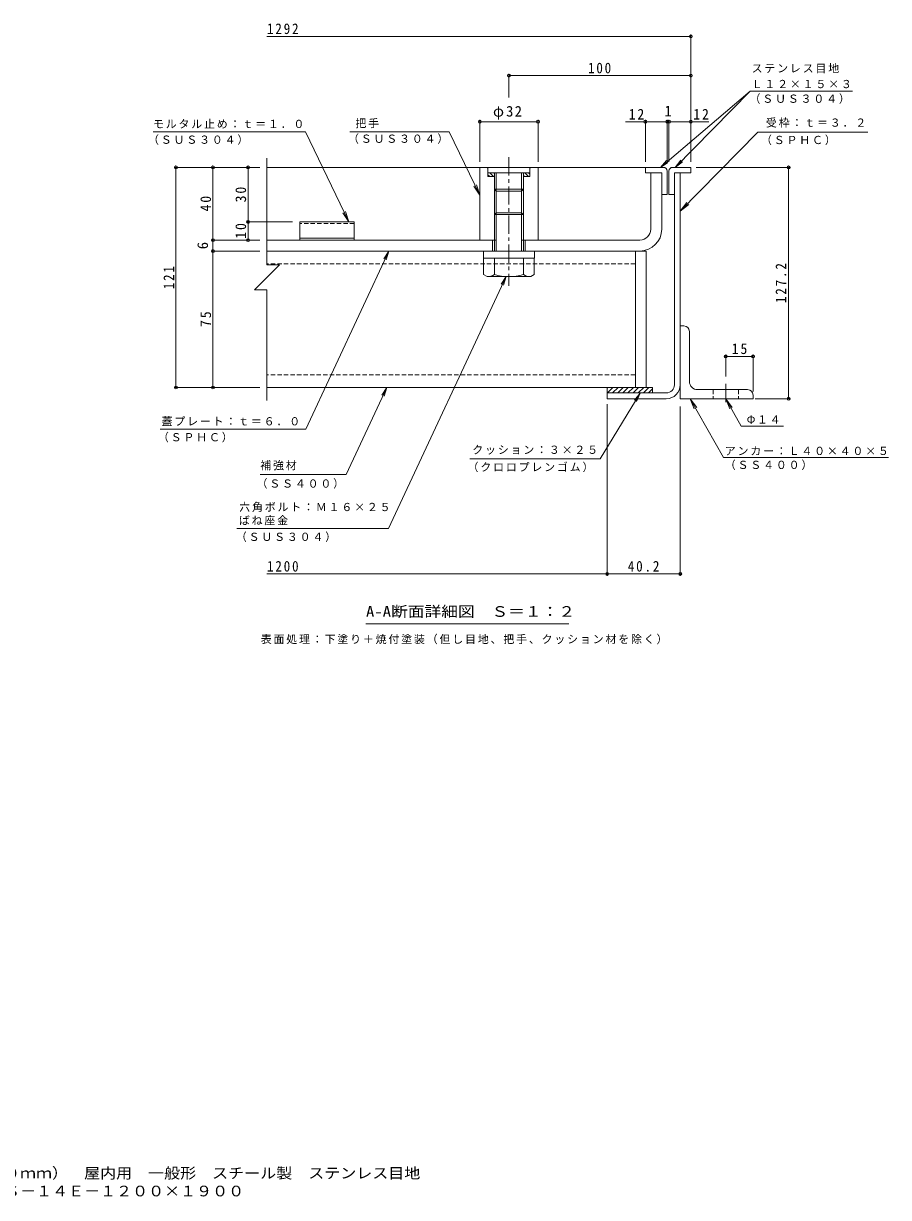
# Model space of a CAD drawing. Units: millimetres on the paper, enlarged 10 times, with parts at other scales. Extents: x -2570 to 2371, y -1962 to 1385.
# Drawn here: x -7 to 2371, y -1962 to 1265 of the extents above; entities that cross this region are included whole.
import ezdxf
from ezdxf.enums import TextEntityAlignment as Align

# ---------------------------------------------------------------- set-up
doc = ezdxf.new("R2010")
doc.units = ezdxf.units.MM
doc.header["$LTSCALE"] = 10
doc.header["$PDMODE"] = 32
doc.header["$PDSIZE"] = 8
doc.linetypes.add('CHAIN1', pattern=[8, 5, -1, 1, -1])
doc.linetypes.add('DASHED1', pattern=[1.8, 1.2, -0.6])
for name, color, linetype, lineweight in [('D-1', 2, 'Continuous', 9), ('D-2', 3, 'Continuous', 9), ('D-3', 4, 'Continuous', 9), ('D-4', 7, 'Continuous', 9), ('D-5', 7, 'Continuous', 9), ('D-6', 6, 'Continuous', 9), ('D-7', 4, 'CHAIN1', 9), ('D-8', 5, 'Continuous', 5), ('D-9', 134, 'Continuous', 5), ('D-C', 2, 'Continuous', 9), ('D-E', 3, 'Continuous', 9), ('D-F', 7, 'Continuous', 9), ('F-5_F-5ﾚｲﾔ', 7, 'Continuous', 9)]:
    doc.layers.add(name, color=color, linetype=linetype, lineweight=lineweight)
doc.styles.add('ＭＳ ゴシック', font='')
doc.styles.get('ＭＳ ゴシック').set_extended_font_data('MS Gothic')

msp = doc.modelspace()

# ---------------------------------------------------------------- linework, layer by layer
at = {"layer": 'D-1'}
for p, q in [((1782.7, 271.99), (1782.7, 854.49)), ((1798.7, 271.99), (1798.7, 854.49)), ((1597.7, 249.49), (1760.2, 249.49))]:
    msp.add_line(p, q, dxfattribs=at)
msp.add_lwpolyline([(1597.7, 249.49), (1597.7, 233.49), (1760.2, 233.49)], dxfattribs=at)
for radius in [22.5, 38.5]:
    msp.add_arc((1760.2, 271.99), radius, 270, 0, dxfattribs=at)
at = {"layer": 'D-2'}
for p, q in [((1717.7, 699.49), (1717.7, 854.49)), ((1287.71, 669.49), (662.7, 669.49)), ((1282.7, 669.49), (1282.7, 639.49)), ((1687.7, 669.49), (1367.71, 669.49)), ((1372.7, 669.49), (1372.7, 639.49)), ((662.7, 639.49), (1687.7, 639.49))]:
    msp.add_line(p, q, dxfattribs=at)
msp.add_lwpolyline([(1747.7, 699.49), (1747.7, 854.49), (1717.7, 854.49)], dxfattribs=at)
for radius in [60, 30]:
    msp.add_arc((1687.7, 699.49), radius, 270, 0, dxfattribs=at)
at = {"layer": 'D-3'}
for p, q in [((1702.71, 869.49), (662.7, 869.49)), ((1702.71, 869.49), (1702.71, 854.49)), ((1752.7, 869.49), (1702.71, 869.49)), ((1702.71, 854.49), (1747.7, 854.49)), ((1747.7, 854.49), (1747.7, 794.49)), ((1762.7, 859.49), (1762.7, 794.49)), ((1767.7, 859.49), (1767.7, 794.49)), ((1777.7, 869.49), (1827.7, 869.49)), ((1782.7, 794.49), (1782.7, 854.49)), ((1827.7, 854.49), (1782.7, 854.49)), ((1827.7, 869.49), (1827.7, 854.49)), ((1747.7, 794.49), (1762.7, 794.49)), ((1782.7, 794.49), (1767.7, 794.49)), ((902.7, 719.49), (902.7, 669.49)), ((902.7, 674.49), (752.7, 674.49)), ((902.7, 669.49), (752.7, 669.49))]:
    msp.add_line(p, q, dxfattribs=at)
at = {"layer": 'D-3', "linetype": 'DASHED1'}
msp.add_line((902.7, 715.16), (752.7, 715.16), dxfattribs=at)
at = {"layer": 'D-3'}
msp.add_lwpolyline([(902.7, 719.49), (752.7, 719.49), (752.7, 669.49)], dxfattribs=at)
for centre, start, end in [((1752.7, 859.49), 0, 90), ((1777.7, 859.49), 90, 180)]:
    msp.add_arc(centre, 10, start, end, dxfattribs=at)
at = {"layer": 'D-4'}
msp.add_line((1492.37, -385.36), (934.87, -385.36), dxfattribs=at)
at = {"layer": 'D-5'}
for p, q in [((1990.57, 1078.9), (1743.92, 869.49)), ((1990.57, 1078.9), (1784.83, 869.49)), ((2272.02, 1078.9), (1990.57, 1078.9)), ((349.78, 967.28), (768.71, 967.28)), ((768.71, 967.28), (887.97, 719.49)), ((1163.66, 967.28), (890.4, 967.28)), ((2012.23, 966.39), (1798.7, 749.06)), ((2313.79, 966.39), (2012.23, 966.39)), ((1743.92, 869.49), (1760.7, 888.02)), ((1743.92, 869.49), (1764.92, 883.04)), ((1784.83, 869.49), (1799.87, 889.46)), ((1784.83, 869.49), (1804.53, 884.88)), ((1247.7, 792.64), (1231.28, 817.75)), ((887.97, 719.49), (871.54, 744.59)), ((887.97, 719.49), (878.6, 747.99)), ((1798.7, 749.06), (1816.76, 773.02)), ((1798.7, 749.06), (1822.34, 767.53)), ((769.11, 149.67), (997.51, 639.49)), ((997.51, 639.49), (984.08, 618.4)), ((997.51, 639.49), (990, 615.65)), ((996.94, -123.3), (1319.99, 569.49)), ((1319.99, 569.49), (1306.55, 548.4)), ((1319.99, 569.49), (1312.47, 545.64)), ((991.88, 264.49), (984.37, 240.65)), ((1688.21, 248.98), (1672.55, 229.49)), ((1825.99, 233.49), (1844.02, 209.52)), ((1825.99, 233.49), (1837.2, 205.66)), ((1917.3, 71.81), (1825.99, 233.49)), ((1923.7, 233.49), (1934.92, 205.66)), ((1923.7, 233.49), (1941.74, 209.52)), ((1966.03, 158.54), (1923.7, 233.49)), ((769.11, 149.67), (369.44, 149.67)), ((1966.03, 158.54), (2082.18, 158.54)), ((1578.24, 68.06), (1220.1, 68.06)), ((1917.3, 71.81), (2371.08, 71.81)), ((880.34, 25.28), (644.32, 25.28)), ((996.94, -123.3), (579.95, -123.3))]:
    msp.add_line(p, q, dxfattribs=at)
for points in [[(1163.66, 967.28), (1247.7, 792.64), (1238.33, 821.14)], [(880.34, 25.28), (991.88, 264.49), (978.45, 243.4)], [(1578.24, 68.06), (1688.21, 248.98), (1678.12, 226.1)]]:
    msp.add_lwpolyline(points, dxfattribs=at)
at = {"layer": 'D-6'}
for p, q in [((1597.7, 262.88), (1599.31, 264.49)), ((1597.7, 264.49), (1722.7, 264.49)), ((1597.7, 264.49), (1597.7, 249.49)), ((1598.46, 249.49), (1613.46, 264.49)), ((1612.6, 249.49), (1627.6, 264.49)), ((1626.74, 249.49), (1641.74, 264.49)), ((1640.88, 249.49), (1655.88, 264.49)), ((1655.02, 249.49), (1670.02, 264.49)), ((1669.17, 249.49), (1684.17, 264.49)), ((1683.31, 249.49), (1698.31, 264.49)), ((1697.45, 249.49), (1712.45, 264.49)), ((1711.59, 249.49), (1722.7, 260.6)), ((1722.7, 264.49), (1722.7, 249.49))]:
    msp.add_line(p, q, dxfattribs=at)
at = {"layer": 'D-7'}
msp.add_line((1923.7, 274.53), (1923.7, 216.07), dxfattribs=at)
at = {"layer": 'D-8'}
for p, q in [((1675.2, 639.49), (1705.2, 639.49)), ((1675.2, 639.49), (1675.2, 264.49)), ((1705.2, 639.49), (1705.2, 264.49)), ((1675.2, 264.49), (1705.2, 264.49))]:
    msp.add_line(p, q, dxfattribs=at)
at = {"layer": 'D-9'}
for p, q in [((1675.2, 639.49), (669.55, 639.49)), ((1258.2, 619.49), (1258.2, 575.12)), ((1287.71, 574.97), (1287.71, 619.49)), ((1367.71, 574.97), (1367.71, 619.49)), ((1397.2, 619.49), (1397.2, 574.97)), ((1675.2, 264.49), (1675.2, 639.49)), ((1267.75, 569.61), (1258.2, 575.12)), ((1387.7, 569.49), (1267.95, 569.49)), ((1387.7, 569.49), (1397.2, 574.97)), ((1675.2, 264.49), (662.7, 264.49))]:
    msp.add_line(p, q, dxfattribs=at)
at = {"layer": 'D-9', "linetype": 'DASHED1'}
for p, q in [((1675.2, 604.49), (662.7, 604.49)), ((1675.2, 299.49), (662.7, 299.49))]:
    msp.add_line(p, q, dxfattribs=at)
at = {"layer": 'D-9'}
for centre, radius, start, end in [((1268.99, 603.99), 34.53, 267.86055, 302.81094), ((1327.7, 718.09), 148.6, 254.38446, 285.61554), ((1386.42, 603.99), 34.53, 237.18906, 272.13945)]:
    msp.add_arc(centre, radius, start, end, dxfattribs=at)
at = {"layer": 'D-C', "linetype": 'CHAIN1'}
msp.add_line((1327.7, 897.16), (1327.7, 543.86), dxfattribs=at)
at = {"layer": 'D-C'}
for p, q in [((1247.7, 669.49), (1247.7, 869.49)), ((1247.7, 869.49), (1267.7, 869.49)), ((1270.2, 866.99), (1267.7, 869.49)), ((1270.2, 844.49), (1270.2, 869.49)), ((1385.2, 869.49), (1270.2, 869.49)), ((1385.2, 854.49), (1270.2, 854.49)), ((1275.1, 844.49), (1270.2, 849.39)), ((1287.71, 844.49), (1270.2, 844.49)), ((1285.71, 844.49), (1275.71, 854.49)), ((1287.71, 853.1), (1286.32, 854.49)), ((1287.71, 639.49), (1287.71, 854.49)), ((1292.71, 639.49), (1292.71, 854.49)), ((1362.7, 639.49), (1362.7, 854.49)), ((1367.71, 828.27), (1367.71, 854.49)), ((1370.56, 844.49), (1367.71, 847.35)), ((1385.2, 844.49), (1367.71, 844.49)), ((1381.17, 844.49), (1371.17, 854.49)), ((1385.2, 851.06), (1381.78, 854.49)), ((1385.2, 844.49), (1385.2, 869.49)), ((1387.71, 869.49), (1385.2, 866.99)), ((1367.71, 809.49), (1287.71, 809.49)), ((1292.71, 804.49), (1287.71, 809.49)), ((1367.71, 809.76), (1362.7, 804.49)), ((1367.71, 639.49), (1367.71, 828.27)), ((1362.7, 804.49), (1292.71, 804.49)), ((1292.71, 744.49), (1287.71, 739.49)), ((1362.7, 744.49), (1292.71, 744.49)), ((1367.71, 739.49), (1362.7, 744.49)), ((1367.71, 739.49), (1287.71, 739.49)), ((1247.7, 669.49), (1292.71, 669.49)), ((1407.71, 669.49), (1362.7, 669.49))]:
    msp.add_line(p, q, dxfattribs=at)
at = {"layer": 'D-C', "color": 134, "lineweight": 5}
for p, q in [((1257.7, 639.49), (1257.7, 619.49)), ((1257.7, 639.49), (1397.7, 639.49)), ((1257.7, 619.49), (1397.7, 619.49)), ((1397.7, 639.49), (1397.7, 619.49))]:
    msp.add_line(p, q, dxfattribs=at)
at = {"layer": 'D-C'}
msp.add_lwpolyline([(1407.71, 669.49), (1407.71, 869.49), (1387.71, 869.49)], dxfattribs=at)
at = {"layer": 'D-E'}
for p, q in [((1808.7, 433.49), (1798.7, 433.49)), ((1798.7, 233.49), (1798.7, 433.49)), ((1823.7, 280.99), (1823.7, 418.49)), ((1846.2, 258.49), (1983.7, 258.49)), ((1998.7, 233.49), (1798.7, 233.49)), ((1998.7, 243.49), (1998.7, 233.49))]:
    msp.add_line(p, q, dxfattribs=at)
at = {"layer": 'D-E', "linetype": 'DASHED1'}
for p, q in [((1888.7, 258.49), (1888.7, 233.49)), ((1958.7, 258.49), (1958.7, 233.49))]:
    msp.add_line(p, q, dxfattribs=at)
at = {"layer": 'D-E'}
for centre, radius, start, end in [((1808.7, 418.49), 15, 0, 90), ((1846.2, 280.99), 22.5, 180, 270), ((1983.7, 243.49), 15, 0, 90)]:
    msp.add_arc(centre, radius, start, end, dxfattribs=at)
at = {"layer": 'D-F'}
for p, q in [((1827.7, 1229.51), (662.7, 1229.51)), ((1827.7, 884.49), (1827.7, 1234.51)), ((1327.7, 1061.78), (1327.7, 1126.69)), ((1827.7, 1121.69), (1327.7, 1121.69)), ((1827.7, 1121.51), (1827.7, 1116.69)), ((1247.7, 884.49), (1247.7, 1000.06)), ((1407.71, 995.06), (1247.7, 995.06)), ((1407.71, 884.49), (1407.71, 1000.06)), ((1762.7, 995.06), (1648.09, 995.06)), ((1702.7, 884.49), (1702.7, 1000.06)), ((1762.7, 884.49), (1762.7, 1000.06)), ((1767.7, 995.06), (1762.7, 995.06)), ((1767.7, 884.49), (1767.7, 1000.06)), ((1876.95, 995.06), (1767.7, 995.06)), ((662.7, 894.93), (662.7, 601.4)), ((409.63, 869.49), (642.7, 869.49)), ((412.63, 869.49), (412.63, 264.49)), ((514.32, 669.49), (514.32, 869.49)), ((610.67, 719.49), (610.67, 869.49)), ((1842.71, 869.49), (2101.4, 869.49)), ((2096.39, 233.49), (2096.39, 869.49)), ((607.67, 719.49), (732.7, 719.49)), ((610.67, 669.49), (610.67, 719.49)), ((511.32, 669.49), (642.7, 669.49)), ((514.32, 639.49), (514.32, 669.49)), ((511.32, 639.49), (642.7, 639.49)), ((514.32, 264.49), (514.32, 639.49)), ((697.11, 601.4), (628.3, 532.58)), ((662.7, 601.4), (697.11, 601.4)), ((662.7, 532.58), (628.3, 532.58)), ((662.7, 532.58), (662.7, 229.06)), ((1923.7, 352.98), (1923.7, 294.53)), ((1923.7, 349.98), (1998.7, 349.98)), ((1998.7, 352.98), (1998.7, 253.49)), ((409.63, 264.49), (642.7, 264.49)), ((2101.4, 233.49), (2004.72, 233.49)), ((1597.7, 218.49), (1597.7, -252.99)), ((1798.7, 212.11), (1798.7, -252.99)), ((1597.7, -247.99), (662.7, -247.99)), ((1798.7, -247.99), (1597.7, -247.99))]:
    msp.add_line(p, q, dxfattribs=at)
for p in [(1827.7, 1229.51), (1327.7, 1121.69), (1827.7, 1121.69), (1247.7, 995.06), (1407.71, 995.06), (1702.7, 995.06), (1762.7, 995.06), (1767.7, 995.06), (1827.7, 995.06), (412.63, 869.49), (514.32, 869.49), (610.67, 869.49), (2096.39, 869.49), (610.67, 719.49), (514.32, 669.49), (610.67, 669.49), (514.32, 639.49), (1923.7, 349.98), (1998.7, 349.98), (412.63, 264.49), (514.32, 264.49), (2096.39, 233.49), (1597.7, -247.99), (1798.7, -247.99)]:
    msp.add_point(p, dxfattribs=at)

# ---------------------------------------------------------------- texts
at = {"layer": 'D-4', "color": 2, "style": 'ＭＳ ゴシック', "width": 1.15}
msp.add_text('A-A断面詳細図\u3000Ｓ＝１：２', height=29.33, dxfattribs=at).set_placement((934.87, -374.73), align=Align.BOTTOM_LEFT)
at = {"layer": 'D-4', "insert": (645.67, -441.49), "char_height": 21.99, "attachment_point": 7, "style": 'ＭＳ ゴシック'}
msp.add_mtext('\\T1.17;表面処理：下塗り＋焼付塗装（但し目地、把手、クッション材を除く）', dxfattribs=at)
at = {"layer": 'D-5', "char_height": 21.99, "attachment_point": 7, "style": 'ＭＳ ゴシック'}
for s, insert in [('\\T1.17;ステンレス目地', (1994.9, 1128.22)), ('\\T1.17;Ｌ１２×１５×３', (1994.9, 1086.89)), ('\\T1.17;（ＳＵＳ３０４）', (1989.15, 1044.05)), ('\\T1.17;モルタル止め：ｔ＝１．０', (349.38, 976.29)), ('\\T1.17;把手', (905.91, 977.12)), ('\\T1.17;受枠：ｔ＝３．２', (2034.17, 978.71)), ('\\T1.17;（ＳＵＳ３０４）', (335.82, 931.38)), ('\\T1.17;（ＳＵＳ３０４）', (885.46, 934.05)), ('\\T1.17;（ＳＰＨＣ）', (2020.56, 930.55)), ('\\T1.17;蓋プレート：ｔ＝６．０', (372.96, 158.91)), ('\\T1.17;Φ１４', (1981.23, 164.5)), ('\\T1.17;（ＳＰＨＣ）', (362.91, 113.55)), ('\\T1.17;クッション：３×２５', (1227.07, 79.77)), ('\\T1.17;アンカー：Ｌ４０×４０×５', (1921.08, 77.77)), ('\\T1.17;補強材', (644.32, 36.76)), ('\\T1.17;（ＳＳ４００）', (1921.08, 37.53)), ('\\T1.17;（クロロプレンゴム）', (1214.12, 31.5)), ('\\T1.17;（ＳＳ４００）', (634.12, -13.76)), ('\\T1.17;六角ボルト：Ｍ１６×２５', (586.48, -77.94)), ('\\T1.17;ばね座金', (585.43, -114.66)), ('\\T1.17;（ＳＵＳ３０４）', (577.17, -160.22))]:
    msp.add_mtext(s, dxfattribs=dict(at, insert=insert))
at = {"layer": 'D-F', "color": 2, "style": 'ＭＳ ゴシック'}
msp.add_text('1', height=29.33, dxfattribs=at).set_placement((1755.2, 1001.06), align=Align.BOTTOM_LEFT)
msp.add_text('6', height=29.33, rotation=90, dxfattribs=at).set_placement((509.32, 644.49), align=Align.BOTTOM_LEFT)
at = {"layer": 'D-F', "color": 2, "char_height": 29.33, "attachment_point": 7, "style": 'ＭＳ ゴシック'}
for s, insert in [('\\T1.28;\\W0.9;1292', (662.7, 1235.51)), ('\\T1.27;\\W0.9;100', (1545.2, 1127.69)), ('\\T1.19;φ32', (1283.95, 1001.06)), ('\\T1.27;\\W0.95;12', (1656.73, 1001.06)), ('\\T1.27;\\W0.95;12', (1834.35, 1001.06)), ('\\T1.27;\\W0.95;15', (1939.95, 355.98)), ('\\T1.28;\\W0.9;1200', (662.7, -241.99)), ('\\T1.28;\\W0.9;40.2', (1654.45, -241.99))]:
    msp.add_mtext(s, dxfattribs=dict(at, insert=insert))
at = {"layer": 'D-F', "color": 2, "char_height": 29.33, "attachment_point": 7, "rotation": 90, "style": 'ＭＳ ゴシック'}
for s, insert in [('\\T1.27;\\W0.95;30', (605.67, 773.24)), ('\\T1.27;\\W0.95;40', (509.32, 748.24)), ('\\T1.27;\\W0.95;10', (605.67, 673.24)), ('\\T1.27;\\W0.9;121', (407.63, 534.49)), ('\\T1.28;\\W0.9;127.2', (2090.4, 496.49)), ('\\T1.27;\\W0.95;75', (509.32, 430.74))]:
    msp.add_mtext(s, dxfattribs=dict(at, insert=insert))
at = {"layer": 'F-5_F-5ﾚｲﾔ', "color": 2, "style": 'ＭＳ ゴシック', "width": 1.1}
for s, p in [('充填用（充填深さ：３０ｍｍ）\u3000屋内用\u3000一般形\u3000スチール製\u3000ステンレス目地', (-500.11, -1918.5)), ('大口径マシンハッチ\u3000Ｓ－１４Ｅ－１２００×１９００', (-500.11, -1967.71))]:
    msp.add_text(s, height=29.33, dxfattribs=at).set_placement(p, align=Align.BOTTOM_LEFT)

doc.saveas('drawing.dxf')
